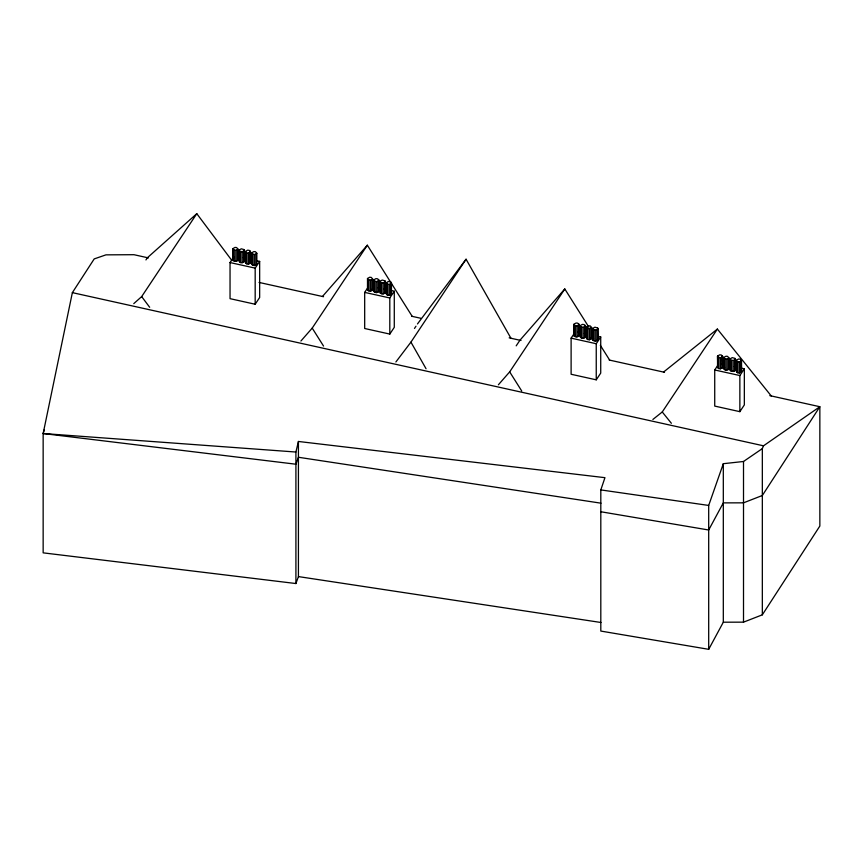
<?xml version="1.0" encoding="UTF-8"?>
<svg xmlns="http://www.w3.org/2000/svg" width="863" height="863" viewBox="0 0 863 863"><rect width="100%" height="100%" fill="white"/><g stroke="black" fill="none" stroke-linecap="round" stroke-linejoin="round"><path stroke-width="1.29" d="M723.313 622.201L743.507 622.158L762.331 614.823L819.85 526.042L819.85 406.721L763.507 445.815L762.331 448.609L743.507 461.489L723.313 463.701L723.313 622.201L708.696 649.321L600.81 631.069L600.81 489.914L604.952 477.671L298.425 441.468L298.425 576.592L295.912 583.539L43.15 552.849L43.15 433.528L72.363 292.643L94.207 258.911L105.966 254.855L133.97 254.704L148.458 257.918M295.912 583.539L295.912 452.029L298.425 441.468M600.982 503.183L298.425 457.271L295.912 464.218L43.15 433.528L44.358 429.677M708.696 649.321L708.696 505.438L723.313 463.701M145.944 259.925L147.433 257.692L196.796 213.679L231.953 260.594M133.776 303.636L141.672 296.592L196.796 213.679M257.142 260.831L259.655 261.392L259.655 297.498L255.178 304.24L230.043 298.663L230.043 262.557L233.776 256.937M255.178 304.24L255.178 268.123L259.655 261.392M300.917 341.014L312.212 328.113L367.336 245.2L412.212 316.376M391.77 290.669L394.283 291.23L394.283 327.336L389.806 334.078L364.682 328.501L364.682 292.395L368.415 286.786M389.806 334.078L389.806 297.962L394.283 291.23M414.488 328.447L415.977 326.203M417.465 323.959L466.063 259.224L510.95 338.253M395.89 361.964L410.939 342.136L466.063 259.224M516.193 345.847L519.925 340.249L564.801 288.965L588.89 327.174M498.383 384.779L509.677 371.877L564.801 288.965M598.21 336.43L600.724 336.98L600.724 373.096L596.247 379.828L571.112 374.262L571.112 338.145L574.1 333.657M596.247 379.828L596.247 343.722L600.724 336.98M652.881 419.461L662.255 411.975L717.38 329.062L771.242 395.944M740.562 367.972L744.338 368.814L744.338 404.92L739.861 411.662L714.726 406.085L714.726 369.979L717.714 365.491M739.861 411.662L739.861 375.545L744.338 368.814M322.46 296.473L367.336 245.2M239.148 250.054L241.306 248.803L244.024 249.601L244.272 250.518L244.272 261.511L242.115 262.762L240.529 262.611L239.148 261.047L239.148 250.054L239.396 261.953M245.426 251.446L246.807 253.01L248.393 253.161L250.55 251.91L249.17 250.346L247.584 250.194L245.426 251.446L245.426 262.438L245.675 263.344L248.393 264.154L250.55 262.902L250.55 251.91M367.498 278.501L367.746 279.418L370.464 280.216L372.622 278.965L371.241 277.401L369.655 277.25L367.498 278.501L367.498 289.493L367.746 290.399L370.464 291.198L372.622 289.957L372.622 278.965M380.065 281.284L382.223 280.044L384.941 280.842L385.189 281.748L385.189 292.74L383.032 293.992L380.313 293.193L380.065 292.277L380.065 281.284L380.313 293.193M386.344 282.676L387.724 284.251L389.31 284.391L391.468 283.14L391.219 282.233L388.501 281.435L386.344 282.676L386.344 293.668L386.592 294.585L389.31 295.383L391.468 294.132L391.468 283.14M730.109 358.868L731.49 360.432L734.51 360.162L735.233 359.332L734.985 358.415L732.266 357.616L730.109 358.868L730.109 369.86L731.49 371.424L734.51 371.155L735.233 370.324L735.233 359.332M232.859 248.663L235.016 247.411L236.602 247.562L237.994 249.127L237.994 260.119L235.836 261.36L234.251 261.219L232.859 259.644L232.859 248.663L233.107 260.561M233.107 249.569L235.836 250.378L237.994 249.127M232.859 259.644L233.593 258.824M239.396 250.971L242.115 251.769L244.272 250.518M251.716 252.837L253.873 251.586L255.448 251.737L256.84 253.301L256.84 264.294L254.682 265.545L253.096 265.394L251.716 263.83L251.716 252.837L251.964 264.747M251.964 253.754L254.682 254.553L256.84 253.301M251.716 263.83L252.438 262.999M373.776 279.892L375.934 278.641L377.519 278.792L378.911 280.356L378.911 291.349L376.753 292.6L375.168 292.449L373.776 290.885L373.776 279.892L374.024 291.791M367.498 289.493L368.221 288.663M374.024 280.809L376.753 281.608L378.911 280.356M380.313 282.201L383.032 282.999L385.189 281.748M386.344 293.668L387.077 292.837M573.938 324.251L576.096 323.01L577.671 323.15L579.062 324.725L579.062 335.707L576.905 336.958L574.186 336.16L573.938 335.243L573.938 324.251L574.186 336.16M574.186 325.168L576.905 325.966L579.062 324.725M580.216 325.642L582.374 324.402L583.96 324.542L585.341 326.117L585.341 337.099L583.183 338.35L581.597 338.21L580.216 336.635L580.216 325.642L580.465 337.552M573.938 335.243L574.661 334.413M580.465 326.559L583.183 327.357L585.341 326.117M586.495 327.034L588.652 325.793L590.238 325.934L591.63 327.509L591.63 338.501L589.472 339.742L587.886 339.601L586.495 338.026L586.495 327.034L586.754 338.943M586.754 327.951L589.472 328.749L591.63 327.509M592.784 328.425L594.941 327.185L597.66 327.983L597.908 328.9L597.908 339.893L595.75 341.133L593.032 340.335L592.784 339.418L592.784 328.425L593.032 340.335M586.495 338.026L587.228 337.206L587.228 326.214M593.032 329.342L595.75 330.141L597.908 328.9M592.784 339.418L593.507 338.598M717.541 356.085L719.699 354.833L721.285 354.984L722.665 356.548L722.665 367.541L720.508 368.781L718.922 368.641L717.541 367.066L717.541 356.085L717.789 367.983M717.789 356.991L720.508 357.8L722.665 356.548M723.82 357.476L725.988 356.225L727.563 356.376L728.955 357.94L728.955 368.933L726.797 370.173L725.211 370.033L723.82 368.458L723.82 357.476L724.079 369.375M724.079 358.393L726.797 359.191L728.955 357.94M723.82 368.458L724.553 367.638M736.387 360.259L738.545 359.008L740.13 359.159L741.522 360.723L741.522 371.716L739.364 372.967L737.779 372.816L736.387 371.252L736.387 360.259L736.635 372.158M730.109 369.86L730.832 369.03M736.635 361.176L739.364 361.975L741.522 360.723M663.528 372.072L717.38 329.062M43.15 433.528L295.912 452.029M600.81 489.914L708.696 505.438M298.425 576.592L600.961 622.493M600.81 511.748L708.696 530.001L723.313 502.881L743.507 502.838L762.331 495.502L819.85 406.721L769.828 395.632M243.323 257.767L245.836 258.328M249.601 259.159L252.115 259.72M377.951 287.606L380.464 288.166M384.24 288.997L386.753 289.558M578.113 331.964L580.616 332.525M584.391 333.366L586.905 333.916M721.716 363.798L724.23 364.359M734.284 366.581L736.797 367.142M230.043 262.557L255.178 268.123M364.682 292.395L389.806 297.962M571.112 338.145L596.247 343.722M714.726 369.979L739.861 375.545M259.04 282.428L323.549 296.721M411.748 316.268L420.961 318.307M509.17 337.854L521.015 340.486M609.213 360.033L664.51 372.287M72.363 292.643L763.507 445.815M662.255 411.975L671.371 423.291M141.672 296.592L149.677 307.282M591.727 331.662L593.161 333.949M600.346 345.329L609.677 360.141M509.677 371.877L521.716 390.982M312.212 328.113L323.549 346.085M410.939 342.136L426.052 368.738M741.522 371.716L741.263 359.817M728.696 368.016L728.955 368.933M722.665 367.541L722.417 355.632M597.908 339.893L597.66 327.983M591.371 337.584L591.63 338.501M585.341 337.099L585.092 325.2M579.062 335.707L578.814 323.808M385.189 292.74L384.941 280.842M378.911 291.349L378.652 279.45M372.374 289.04L372.622 289.957M256.591 263.377L256.84 264.294M250.55 262.902L250.302 250.993M244.272 261.511L244.024 249.601M237.735 259.202L237.994 260.119M735.233 370.324L734.985 358.415M762.331 448.609L762.331 614.823M743.507 461.489L743.507 622.158M740.788 361.554L740.788 372.546M739.364 361.975L739.364 372.967M737.779 361.824L737.779 372.816M734.51 360.162L734.51 371.155M733.075 360.583L733.075 371.565M731.49 360.432L731.49 371.424M730.357 359.785L730.357 370.766M728.221 358.771L728.221 369.752M726.797 359.191L726.797 370.173M725.211 359.04L725.211 370.033M721.943 357.379L721.943 368.361M720.508 357.8L720.508 368.781M718.922 357.649L718.922 368.641M597.185 329.72L597.185 340.712M595.75 330.141L595.75 341.133M594.165 330L594.165 340.993M590.896 328.328L590.896 339.321M589.472 328.749L589.472 339.742M587.886 328.609L587.886 339.601M584.618 326.937L584.618 337.929M583.183 327.357L583.183 338.35M581.597 327.217L581.597 338.21M578.329 325.545L578.329 336.538M576.905 325.966L576.905 336.958M575.319 325.826L575.319 336.807M390.745 283.97L390.745 294.963M389.31 284.391L389.31 295.383M387.724 284.251L387.724 295.232M386.592 283.593L386.592 294.585M384.456 282.579L384.456 293.571M383.032 282.999L383.032 293.992M381.446 282.848L381.446 293.841M378.177 281.187L378.177 292.179M376.753 281.608L376.753 292.6M375.168 281.457L375.168 292.449M371.899 279.795L371.899 290.788M370.464 280.216L370.464 291.198M368.879 280.065L368.879 291.058M367.746 279.418L367.746 290.399M256.106 254.132L256.106 265.124M254.682 254.553L254.682 265.545M253.096 254.402L253.096 265.394M249.828 252.74L249.828 263.733M248.393 253.161L248.393 264.154M246.807 253.01L246.807 264.002M245.675 252.363L245.675 263.344M243.539 251.349L243.539 262.341M242.115 251.769L242.115 262.762M240.529 251.618L240.529 262.611M237.26 249.957L237.26 260.939M235.836 250.378L235.836 261.36M234.251 250.227L234.251 261.219"/></g></svg>
